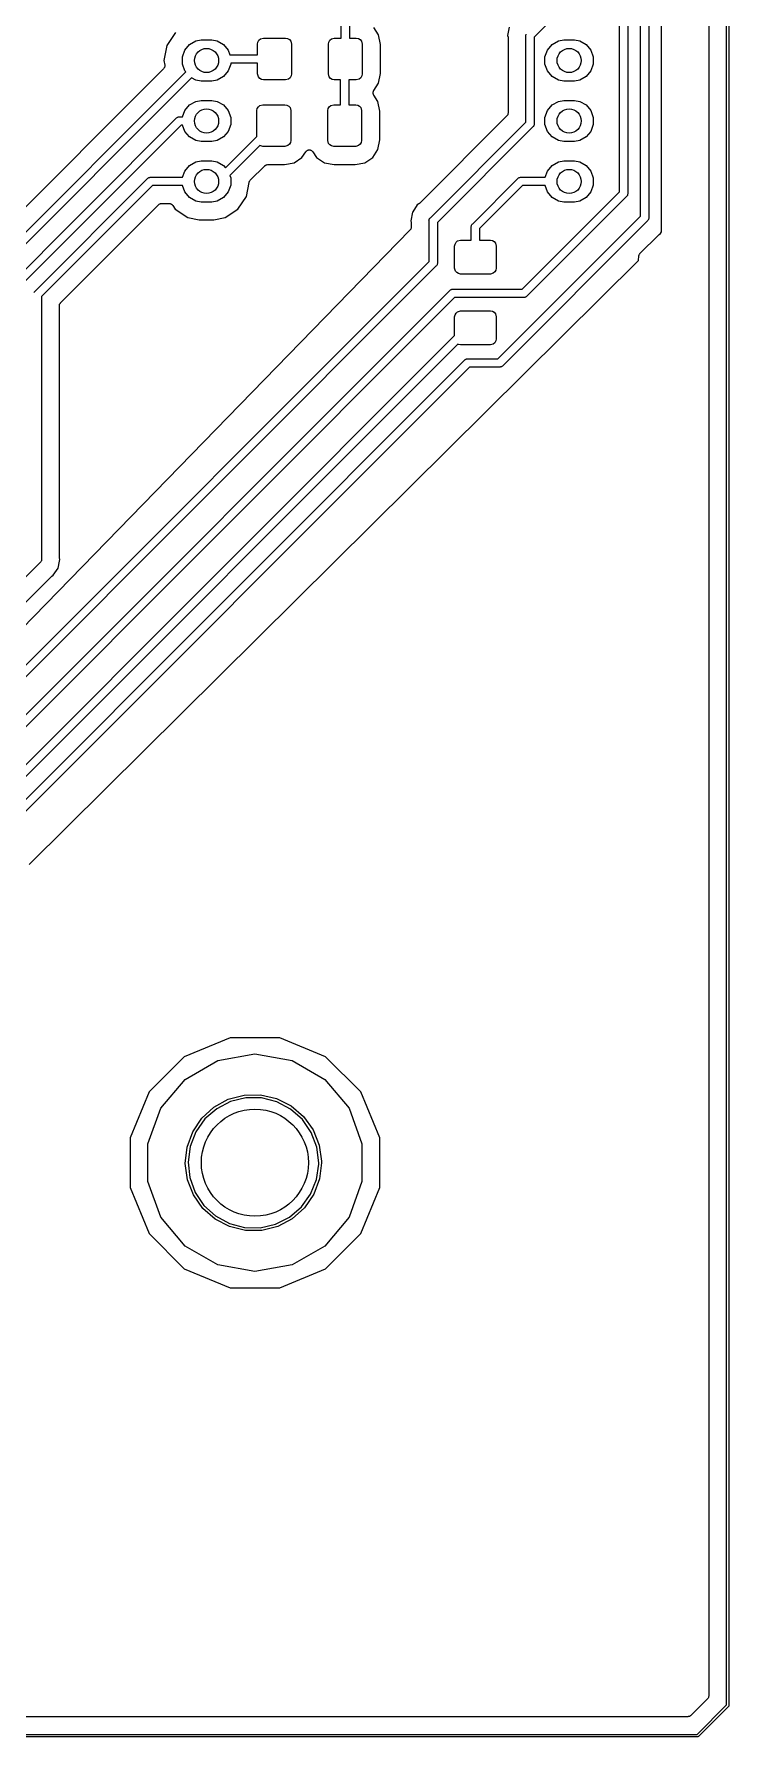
# Model space of a CAD drawing. Extents: x 81 to 161, y -172 to -32.
# Drawn here: x 132.2 to 161.4, y -172.1 to -100.6 of the extents above; entities that cross this region are included whole.
import ezdxf

# ---------------------------------------------------------------- set-up
doc = ezdxf.new("R2010")
doc.units = 0
doc.header["$MEASUREMENT"] = 0
doc.layers.add('BLACK', color=7, linetype='CONTINUOUS')

msp = doc.modelspace()

# ---------------------------------------------------------------- linework, layer by layer
at = {"layer": 'BLACK', "linetype": 'CONTINUOUS'}
for p, q in [((161.304, -170.794), (161.303, -33.2312)), ((161.403, -33.2127), (161.403, -170.813)), ((160.553, -33.6144), (160.554, -170.411)), ((158.575, -108.927), (158.575, -81.2932)), ((157.686, -108.259), (157.686, -81.9621)), ((158.036, -81.8972), (158.036, -108.323)), ((157.147, -88.6282), (157.147, -107.307)), ((156.797, -107.243), (156.797, -88.6931)), ((145.103, -100.788), (145.104, -99.7445)), ((145.453, -99.7445), (145.453, -100.788)), ((154.058, -99.9098), (153.22, -100.748)), ((138.137, -100.554), (137.774, -101.097)), ((141.649, -100.878), (141.716, -100.822)), ((141.716, -100.822), (141.841, -100.788)), ((141.841, -100.788), (142.766, -100.788)), ((142.766, -100.788), (142.852, -100.804)), ((142.852, -100.804), (142.927, -100.847)), ((144.624, -100.878), (144.691, -100.822)), ((144.691, -100.822), (144.816, -100.788)), ((144.816, -100.788), (145.103, -100.788)), ((145.453, -100.788), (145.741, -100.788)), ((145.741, -100.788), (145.827, -100.804)), ((145.827, -100.804), (145.902, -100.847)), ((146.678, -100.65), (146.474, -100.344)), ((146.759, -101.056), (146.678, -100.65)), ((152.172, -100.321), (152.102, -100.676)), ((152.102, -100.676), (152.117, -100.75)), ((152.117, -100.75), (152.117, -100.767)), ((152.117, -100.767), (152.12, -100.784)), ((152.12, -100.784), (152.12, -103.928)), ((152.868, -100.66), (152.874, -100.638)), ((152.87, -100.683), (152.868, -100.66)), ((152.87, -104.312), (152.87, -100.683)), ((152.874, -100.638), (152.878, -100.615)), ((153.22, -100.748), (153.22, -104.376)), ((137.774, -101.097), (137.648, -101.727)), ((138.43, -101.575), (138.534, -101.289)), ((138.534, -101.289), (138.73, -101.055)), ((138.73, -101.055), (138.994, -100.903)), ((138.994, -100.903), (139.218, -100.863)), ((139.218, -100.863), (139.674, -100.863)), ((139.674, -100.863), (139.898, -100.903)), ((139.898, -100.903), (140.162, -101.055)), ((140.162, -101.055), (140.358, -101.289)), ((140.358, -101.289), (140.431, -101.489)), ((140.431, -101.489), (141.591, -101.489)), ((141.591, -101.038), (141.606, -100.953)), ((141.591, -101.489), (141.591, -101.038)), ((141.606, -100.953), (141.649, -100.878)), ((142.927, -100.847), (142.983, -100.913)), ((142.983, -100.913), (143.016, -101.038)), ((143.016, -101.038), (143.016, -102.288)), ((144.566, -101.038), (144.581, -100.953)), ((144.566, -102.288), (144.566, -101.038)), ((144.581, -100.953), (144.624, -100.878)), ((145.902, -100.847), (145.958, -100.913)), ((145.958, -100.913), (145.991, -101.038)), ((145.991, -101.038), (145.991, -102.288)), ((146.759, -102.271), (146.759, -101.056)), ((153.67, -101.575), (153.774, -101.289)), ((153.774, -101.289), (153.97, -101.055)), ((153.97, -101.055), (154.234, -100.903)), ((154.234, -100.903), (154.458, -100.863)), ((154.458, -100.863), (154.914, -100.863)), ((154.914, -100.863), (155.138, -100.903)), ((155.138, -100.903), (155.402, -101.055)), ((155.402, -101.055), (155.598, -101.289)), ((155.598, -101.289), (155.702, -101.575)), ((137.638, -102.074), (127.81, -111.902)), ((128.07, -112.704), (138.568, -102.205)), ((137.652, -102.054), (137.638, -102.074)), ((137.648, -101.727), (137.686, -101.916)), ((137.668, -102.035), (137.652, -102.054)), ((137.67, -102.029), (137.668, -102.035)), ((137.673, -102.024), (137.67, -102.029)), ((137.679, -102.001), (137.673, -102.024)), ((137.687, -101.977), (137.679, -102.001)), ((137.686, -101.916), (137.687, -101.941)), ((137.687, -101.941), (137.689, -101.966)), ((137.689, -101.966), (137.687, -101.971)), ((137.687, -101.971), (137.687, -101.977)), ((138.43, -101.879), (138.43, -101.575)), ((138.534, -102.165), (138.43, -101.879)), ((138.568, -102.205), (138.534, -102.165)), ((140.358, -102.165), (140.162, -102.399)), ((140.462, -101.879), (140.358, -102.165)), ((141.591, -101.838), (140.462, -101.838)), ((140.462, -101.838), (140.462, -101.879)), ((141.591, -102.288), (141.591, -101.838)), ((146.678, -102.677), (146.759, -102.271)), ((153.67, -101.879), (153.67, -101.575)), ((153.774, -102.165), (153.67, -101.879)), ((153.97, -102.399), (153.774, -102.165)), ((155.598, -102.165), (155.402, -102.399)), ((155.702, -101.879), (155.598, -102.165)), ((155.702, -101.575), (155.702, -101.879)), ((138.818, -102.45), (128.271, -112.997)), ((138.994, -102.551), (138.818, -102.45)), ((139.218, -102.591), (138.994, -102.551)), ((139.674, -102.591), (139.218, -102.591)), ((139.898, -102.551), (139.674, -102.591)), ((140.162, -102.399), (139.898, -102.551)), ((141.624, -102.413), (141.591, -102.288)), ((141.68, -102.48), (141.624, -102.413)), ((141.755, -102.523), (141.68, -102.48)), ((141.841, -102.538), (141.755, -102.523)), ((142.766, -102.538), (141.841, -102.538)), ((142.891, -102.505), (142.766, -102.538)), ((142.958, -102.449), (142.891, -102.505)), ((143.001, -102.374), (142.958, -102.449)), ((143.016, -102.288), (143.001, -102.374)), ((144.599, -102.413), (144.566, -102.288)), ((144.655, -102.48), (144.599, -102.413)), ((144.73, -102.523), (144.655, -102.48)), ((144.816, -102.538), (144.73, -102.523)), ((145.077, -102.538), (144.816, -102.538)), ((145.076, -103.582), (145.077, -102.538)), ((145.741, -102.538), (145.427, -102.538)), ((145.427, -102.538), (145.427, -103.582)), ((145.866, -102.505), (145.741, -102.538)), ((145.933, -102.449), (145.866, -102.505)), ((145.976, -102.374), (145.933, -102.449)), ((145.991, -102.288), (145.976, -102.374)), ((146.469, -102.994), (146.474, -102.983)), ((146.474, -102.983), (146.678, -102.677)), ((154.234, -102.551), (153.97, -102.399)), ((154.458, -102.591), (154.234, -102.551)), ((154.914, -102.591), (154.458, -102.591)), ((155.138, -102.551), (154.914, -102.591)), ((155.402, -102.399), (155.138, -102.551)), ((138.534, -103.829), (138.73, -103.595)), ((138.73, -103.595), (138.994, -103.443)), ((138.994, -103.443), (139.218, -103.403)), ((139.218, -103.403), (139.674, -103.403)), ((139.674, -103.403), (139.898, -103.443)), ((139.898, -103.443), (140.162, -103.595)), ((140.162, -103.595), (140.358, -103.829)), ((141.579, -103.747), (141.622, -103.672)), ((141.622, -103.672), (141.689, -103.616)), ((141.689, -103.616), (141.814, -103.582)), ((141.814, -103.582), (142.739, -103.582)), ((142.739, -103.582), (142.825, -103.598)), ((142.825, -103.598), (142.9, -103.641)), ((142.9, -103.641), (142.956, -103.707)), ((144.554, -103.747), (144.597, -103.672)), ((144.597, -103.672), (144.664, -103.616)), ((144.664, -103.616), (144.789, -103.582)), ((144.789, -103.582), (145.076, -103.582)), ((145.427, -103.582), (145.714, -103.582)), ((145.714, -103.582), (145.8, -103.598)), ((145.8, -103.598), (145.875, -103.641)), ((145.875, -103.641), (145.931, -103.707)), ((146.445, -103.062), (146.448, -103.051)), ((146.446, -103.081), (146.445, -103.062)), ((146.445, -103.1), (146.446, -103.081)), ((146.448, -103.111), (146.445, -103.1)), ((146.448, -103.051), (146.449, -103.039)), ((146.449, -103.122), (146.448, -103.111)), ((146.449, -103.039), (146.457, -103.022)), ((146.457, -103.14), (146.449, -103.122)), ((146.457, -103.022), (146.462, -103.003)), ((146.462, -103.158), (146.457, -103.14)), ((146.462, -103.003), (146.469, -102.994)), ((146.469, -103.167), (146.462, -103.158)), ((146.474, -103.178), (146.469, -103.167)), ((146.651, -103.444), (146.474, -103.178)), ((146.732, -103.85), (146.651, -103.444)), ((153.774, -103.829), (153.97, -103.595)), ((153.97, -103.595), (154.234, -103.443)), ((154.234, -103.443), (154.458, -103.403)), ((154.458, -103.403), (154.914, -103.403)), ((154.914, -103.403), (155.138, -103.443)), ((155.138, -103.443), (155.402, -103.595)), ((155.402, -103.595), (155.598, -103.829)), ((130.655, -111.667), (138.174, -104.149)), ((138.174, -104.149), (138.189, -104.131)), ((138.189, -104.131), (138.209, -104.119)), ((138.209, -104.119), (138.228, -104.106)), ((138.228, -104.106), (138.235, -104.104)), ((138.235, -104.104), (138.242, -104.1)), ((138.242, -104.1), (138.265, -104.096)), ((138.265, -104.096), (138.288, -104.09)), ((138.288, -104.09), (138.311, -104.092)), ((138.311, -104.092), (138.438, -104.092)), ((138.438, -104.092), (138.534, -103.829)), ((140.358, -103.829), (140.462, -104.115)), ((140.462, -104.419), (140.358, -104.705)), ((140.462, -104.115), (140.462, -104.419)), ((141.564, -103.832), (141.579, -103.747)), ((141.564, -104.923), (141.564, -103.832)), ((142.956, -103.707), (142.989, -103.832)), ((142.989, -103.832), (142.989, -105.082)), ((144.539, -103.832), (144.554, -103.747)), ((144.539, -105.082), (144.539, -103.832)), ((145.931, -103.707), (145.964, -103.832)), ((145.964, -103.832), (145.964, -105.082)), ((146.732, -105.065), (146.732, -103.85)), ((152.069, -104.052), (148.394, -107.727)), ((148.853, -108.329), (152.87, -104.312)), ((152.073, -104.046), (152.069, -104.052)), ((152.079, -104.041), (152.073, -104.046)), ((152.09, -104.021), (152.079, -104.041)), ((152.104, -104.002), (152.09, -104.021)), ((152.106, -103.995), (152.104, -104.002)), ((152.109, -103.988), (152.106, -103.995)), ((152.113, -103.966), (152.109, -103.988)), ((152.119, -103.944), (152.113, -103.966)), ((152.12, -103.928), (152.119, -103.936)), ((152.119, -103.936), (152.119, -103.944)), ((153.222, -104.399), (153.216, -104.422)), ((153.22, -104.376), (153.222, -104.399)), ((153.67, -104.115), (153.774, -103.829)), ((153.67, -104.419), (153.67, -104.115)), ((153.774, -104.705), (153.67, -104.419)), ((155.598, -103.829), (155.702, -104.115)), ((155.702, -104.419), (155.598, -104.705)), ((155.702, -104.115), (155.702, -104.419)), ((138.375, -104.442), (130.948, -111.869)), ((138.438, -104.442), (138.375, -104.442)), ((138.534, -104.705), (138.438, -104.442)), ((138.73, -104.939), (138.534, -104.705)), ((138.994, -105.091), (138.73, -104.939)), ((139.218, -105.131), (138.994, -105.091)), ((139.674, -105.131), (139.218, -105.131)), ((139.898, -105.091), (139.674, -105.131)), ((140.162, -104.939), (139.898, -105.091)), ((140.358, -104.705), (140.162, -104.939)), ((140.248, -106.238), (141.564, -104.923)), ((142.989, -105.082), (142.974, -105.168)), ((144.572, -105.207), (144.539, -105.082)), ((145.964, -105.082), (145.949, -105.168)), ((146.651, -105.471), (146.732, -105.065)), ((153.163, -104.513), (149.146, -108.53)), ((153.181, -104.498), (153.163, -104.513)), ((153.193, -104.478), (153.181, -104.498)), ((153.206, -104.459), (153.193, -104.478)), ((153.208, -104.452), (153.206, -104.459)), ((153.212, -104.445), (153.208, -104.452)), ((153.216, -104.422), (153.212, -104.445)), ((153.97, -104.939), (153.774, -104.705)), ((154.234, -105.091), (153.97, -104.939)), ((154.458, -105.131), (154.234, -105.091)), ((154.914, -105.131), (154.458, -105.131)), ((155.138, -105.091), (154.914, -105.131)), ((155.402, -104.939), (155.138, -105.091)), ((155.598, -104.705), (155.402, -104.939)), ((141.688, -105.294), (140.426, -106.556)), ((141.728, -105.317), (141.688, -105.294)), ((141.814, -105.332), (141.728, -105.317)), ((142.739, -105.332), (141.814, -105.332)), ((142.864, -105.299), (142.739, -105.332)), ((142.931, -105.243), (142.864, -105.299)), ((142.974, -105.168), (142.931, -105.243)), ((143.127, -106.02), (143.456, -105.8)), ((143.456, -105.8), (143.618, -105.558)), ((143.618, -105.558), (143.632, -105.544)), ((143.632, -105.544), (143.643, -105.528)), ((143.643, -105.528), (143.653, -105.522)), ((143.653, -105.522), (143.661, -105.514)), ((143.661, -105.514), (143.678, -105.505)), ((143.678, -105.505), (143.694, -105.495)), ((143.694, -105.495), (143.705, -105.492)), ((143.705, -105.492), (143.715, -105.487)), ((143.715, -105.487), (143.734, -105.485)), ((143.734, -105.485), (143.753, -105.48)), ((143.753, -105.48), (143.764, -105.481)), ((143.764, -105.481), (143.775, -105.48)), ((143.775, -105.48), (143.794, -105.485)), ((143.794, -105.485), (143.813, -105.487)), ((143.813, -105.487), (143.823, -105.492)), ((143.823, -105.492), (143.834, -105.495)), ((143.834, -105.495), (143.85, -105.505)), ((143.85, -105.505), (143.867, -105.514)), ((143.867, -105.514), (143.875, -105.522)), ((143.875, -105.522), (143.885, -105.528)), ((143.885, -105.528), (143.896, -105.544)), ((143.896, -105.544), (143.91, -105.558)), ((143.91, -105.558), (144.072, -105.8)), ((144.072, -105.8), (144.401, -106.02)), ((144.628, -105.274), (144.572, -105.207)), ((144.703, -105.317), (144.628, -105.274)), ((144.789, -105.332), (144.703, -105.317)), ((145.714, -105.332), (144.789, -105.332)), ((145.839, -105.299), (145.714, -105.332)), ((145.906, -105.243), (145.839, -105.299)), ((145.949, -105.168), (145.906, -105.243)), ((146.102, -106.02), (146.431, -105.8)), ((146.431, -105.8), (146.651, -105.471)), ((138.438, -106.632), (138.534, -106.369)), ((138.534, -106.369), (138.73, -106.135)), ((138.73, -106.135), (138.994, -105.983)), ((138.994, -105.983), (139.218, -105.943)), ((139.218, -105.943), (139.674, -105.943)), ((139.674, -105.943), (139.898, -105.983)), ((139.898, -105.983), (140.162, -106.135)), ((140.162, -106.135), (140.248, -106.238)), ((140.426, -106.556), (140.462, -106.655)), ((141.283, -106.759), (141.89, -106.152)), ((141.89, -106.152), (141.897, -106.147)), ((141.897, -106.147), (141.902, -106.142)), ((141.902, -106.142), (141.921, -106.13)), ((141.921, -106.13), (141.94, -106.117)), ((141.94, -106.117), (141.947, -106.115)), ((141.947, -106.115), (141.954, -106.111)), ((141.954, -106.111), (141.977, -106.107)), ((141.977, -106.107), (141.999, -106.101)), ((141.999, -106.101), (142.006, -106.102)), ((142.006, -106.102), (142.014, -106.101)), ((142.014, -106.101), (142.722, -106.101)), ((142.722, -106.101), (143.127, -106.02)), ((144.401, -106.02), (144.806, -106.101)), ((144.806, -106.101), (145.697, -106.101)), ((145.697, -106.101), (146.102, -106.02)), ((153.678, -106.632), (153.774, -106.369)), ((153.774, -106.369), (153.97, -106.135)), ((153.97, -106.135), (154.234, -105.983)), ((154.234, -105.983), (154.458, -105.943)), ((154.458, -105.943), (154.914, -105.943)), ((154.914, -105.943), (155.138, -105.983)), ((155.138, -105.983), (155.402, -106.135)), ((155.402, -106.135), (155.598, -106.369)), ((155.598, -106.369), (155.702, -106.655)), ((132.216, -111.44), (136.967, -106.689)), ((137.169, -106.982), (132.509, -111.642)), ((136.967, -106.689), (136.982, -106.671)), ((136.982, -106.671), (137.002, -106.659)), ((137.002, -106.659), (137.021, -106.646)), ((137.021, -106.646), (137.029, -106.644)), ((137.029, -106.644), (137.036, -106.64)), ((137.036, -106.64), (137.059, -106.636)), ((137.059, -106.636), (137.081, -106.63)), ((137.081, -106.63), (137.104, -106.632)), ((137.104, -106.632), (138.438, -106.632)), ((138.438, -106.982), (137.169, -106.982)), ((138.534, -107.245), (138.438, -106.982)), ((138.73, -107.479), (138.534, -107.245)), ((140.358, -107.245), (140.162, -107.479)), ((140.462, -106.959), (140.358, -107.245)), ((140.462, -106.655), (140.462, -106.959)), ((141.118, -107.437), (141.235, -106.849)), ((141.235, -106.849), (141.243, -106.829)), ((141.243, -106.829), (141.248, -106.809)), ((141.248, -106.809), (141.254, -106.801)), ((141.254, -106.801), (141.257, -106.792)), ((141.257, -106.792), (141.271, -106.776)), ((141.271, -106.776), (141.283, -106.759)), ((150.631, -108.583), (152.525, -106.689)), ((152.726, -106.982), (150.924, -108.784)), ((152.525, -106.689), (152.54, -106.671)), ((152.54, -106.671), (152.56, -106.659)), ((152.56, -106.659), (152.579, -106.646)), ((152.579, -106.646), (152.586, -106.644)), ((152.586, -106.644), (152.593, -106.64)), ((152.593, -106.64), (152.616, -106.636)), ((152.616, -106.636), (152.639, -106.63)), ((152.639, -106.63), (152.662, -106.632)), ((152.662, -106.632), (153.678, -106.632)), ((152.709, -111.331), (156.797, -107.243)), ((153.678, -106.982), (152.726, -106.982)), ((153.774, -107.245), (153.678, -106.982)), ((153.97, -107.479), (153.774, -107.245)), ((155.598, -107.245), (155.402, -107.479)), ((155.702, -106.959), (155.598, -107.245)), ((155.702, -106.655), (155.702, -106.959)), ((133.31, -111.901), (137.428, -107.783)), ((137.428, -107.783), (137.435, -107.779)), ((137.435, -107.779), (137.44, -107.773)), ((137.44, -107.773), (137.459, -107.762)), ((137.459, -107.762), (137.478, -107.748)), ((137.478, -107.748), (137.486, -107.746)), ((137.486, -107.746), (137.492, -107.743)), ((137.492, -107.743), (137.515, -107.739)), ((137.515, -107.739), (137.537, -107.733)), ((137.537, -107.733), (137.545, -107.733)), ((137.545, -107.733), (137.552, -107.732)), ((137.552, -107.732), (137.877, -107.732)), ((137.877, -107.732), (137.902, -107.736)), ((137.902, -107.736), (137.926, -107.739)), ((137.926, -107.739), (137.932, -107.742)), ((137.932, -107.742), (137.937, -107.743)), ((137.937, -107.743), (137.959, -107.755)), ((137.959, -107.755), (137.981, -107.766)), ((137.981, -107.766), (137.985, -107.77)), ((137.985, -107.77), (137.99, -107.773)), ((137.99, -107.773), (138.006, -107.792)), ((138.006, -107.792), (138.023, -107.81)), ((138.023, -107.81), (138.13, -107.97)), ((138.13, -107.97), (138.664, -108.327)), ((138.994, -107.631), (138.73, -107.479)), ((139.218, -107.671), (138.994, -107.631)), ((139.674, -107.671), (139.218, -107.671)), ((139.898, -107.631), (139.674, -107.671)), ((140.162, -107.479), (139.898, -107.631)), ((140.228, -108.327), (140.762, -107.97)), ((140.762, -107.97), (141.118, -107.437)), ((148.304, -107.791), (148.112, -108.078)), ((148.367, -107.749), (148.304, -107.791)), ((148.379, -107.737), (148.367, -107.749)), ((148.394, -107.727), (148.379, -107.737)), ((157.09, -107.444), (152.91, -111.624)), ((154.234, -107.631), (153.97, -107.479)), ((154.458, -107.671), (154.234, -107.631)), ((154.914, -107.671), (154.458, -107.671)), ((155.138, -107.631), (154.914, -107.671)), ((155.402, -107.479), (155.138, -107.631)), ((157.108, -107.429), (157.09, -107.444)), ((157.12, -107.409), (157.108, -107.429)), ((157.133, -107.39), (157.12, -107.409)), ((157.135, -107.383), (157.133, -107.39)), ((157.139, -107.376), (157.135, -107.383)), ((157.143, -107.353), (157.139, -107.376)), ((157.149, -107.33), (157.143, -107.353)), ((157.147, -107.307), (157.149, -107.33)), ((138.664, -108.327), (139.135, -108.421)), ((139.135, -108.421), (139.757, -108.421)), ((139.757, -108.421), (140.228, -108.327)), ((148.1, -108.097), (148.028, -108.458)), ((148.028, -108.458), (148.043, -108.532)), ((148.043, -108.532), (148.043, -108.549)), ((148.043, -108.549), (148.046, -108.566)), ((148.046, -108.566), (148.046, -108.735)), ((148.112, -108.078), (148.1, -108.097)), ((148.112, -108.078), (148.112, -108.078)), ((148.794, -108.443), (148.8, -108.42)), ((148.796, -108.466), (148.794, -108.443)), ((148.796, -110.164), (148.796, -108.466)), ((148.8, -108.42), (148.804, -108.397)), ((148.804, -108.397), (148.808, -108.39)), ((148.808, -108.39), (148.81, -108.383)), ((148.81, -108.383), (148.823, -108.364)), ((148.823, -108.364), (148.835, -108.344)), ((148.835, -108.344), (148.853, -108.329)), ((149.146, -108.53), (149.146, -110.228)), ((150.572, -108.697), (150.578, -108.674)), ((150.574, -108.72), (150.572, -108.697)), ((150.578, -108.674), (150.582, -108.651)), ((150.582, -108.651), (150.586, -108.644)), ((150.586, -108.644), (150.588, -108.637)), ((150.588, -108.637), (150.601, -108.618)), ((150.601, -108.618), (150.613, -108.598)), ((150.613, -108.598), (150.631, -108.583)), ((151.693, -114.252), (157.686, -108.259)), ((157.979, -108.46), (151.894, -114.545)), ((157.997, -108.445), (157.979, -108.46)), ((158.009, -108.425), (157.997, -108.445)), ((158.022, -108.406), (158.009, -108.425)), ((158.024, -108.399), (158.022, -108.406)), ((158.028, -108.392), (158.024, -108.399)), ((158.032, -108.369), (158.028, -108.392)), ((158.038, -108.346), (158.032, -108.369)), ((158.036, -108.323), (158.038, -108.346)), ((147.996, -108.857), (126.431, -130.975)), ((148, -108.851), (147.996, -108.857)), ((148.005, -108.847), (148, -108.851)), ((148.017, -108.826), (148.005, -108.847)), ((148.031, -108.807), (148.017, -108.826)), ((148.032, -108.8), (148.031, -108.807)), ((148.035, -108.795), (148.032, -108.8)), ((148.04, -108.771), (148.035, -108.795)), ((148.046, -108.748), (148.04, -108.771)), ((148.046, -108.735), (148.045, -108.741)), ((148.045, -108.741), (148.046, -108.748)), ((149.889, -109.434), (149.932, -109.359)), ((149.932, -109.359), (149.999, -109.303)), ((149.999, -109.303), (150.124, -109.269)), ((150.124, -109.269), (150.574, -109.269)), ((150.574, -109.269), (150.574, -108.72)), ((150.924, -108.784), (150.924, -109.269)), ((150.924, -109.269), (151.374, -109.269)), ((151.374, -109.269), (151.46, -109.285)), ((151.46, -109.285), (151.535, -109.328)), ((151.535, -109.328), (151.591, -109.394)), ((151.591, -109.394), (151.624, -109.519)), ((157.662, -109.838), (158.438, -109.062)), ((158.438, -109.062), (158.453, -109.052)), ((158.453, -109.052), (158.465, -109.04)), ((158.465, -109.04), (158.528, -108.998)), ((158.528, -108.998), (158.575, -108.927)), ((131.988, -135.495), (157.595, -110.121)), ((149.874, -109.519), (149.889, -109.434)), ((149.874, -110.444), (149.874, -109.519)), ((151.624, -109.519), (151.624, -110.444)), ((157.595, -110.121), (157.604, -110.107)), ((157.604, -110.107), (157.607, -110.093)), ((157.607, -110.093), (157.611, -109.957)), ((157.611, -109.957), (157.612, -109.952)), ((157.612, -109.946), (157.618, -109.922)), ((157.612, -109.952), (157.612, -109.946)), ((157.618, -109.922), (157.623, -109.897)), ((157.623, -109.897), (157.626, -109.893)), ((157.626, -109.893), (157.628, -109.888)), ((157.628, -109.888), (157.642, -109.867)), ((157.642, -109.867), (157.655, -109.845)), ((157.655, -109.845), (157.659, -109.842)), ((157.659, -109.842), (157.662, -109.838)), ((127.182, -131.778), (148.796, -110.164)), ((149.089, -110.365), (127.383, -132.071)), ((149.107, -110.35), (149.089, -110.365)), ((149.119, -110.33), (149.107, -110.35)), ((149.132, -110.311), (149.119, -110.33)), ((149.134, -110.304), (149.132, -110.311)), ((149.138, -110.297), (149.134, -110.304)), ((149.142, -110.274), (149.138, -110.297)), ((149.148, -110.251), (149.142, -110.274)), ((149.146, -110.228), (149.148, -110.251)), ((149.907, -110.569), (149.874, -110.444)), ((149.963, -110.636), (149.907, -110.569)), ((150.038, -110.679), (149.963, -110.636)), ((150.124, -110.694), (150.038, -110.679)), ((151.374, -110.694), (150.124, -110.694)), ((151.499, -110.661), (151.374, -110.694)), ((151.566, -110.605), (151.499, -110.661)), ((151.609, -110.53), (151.566, -110.605)), ((151.624, -110.444), (151.609, -110.53)), ((128.477, -132.578), (149.667, -111.388)), ((132.186, -111.475), (132.198, -111.455)), ((132.198, -111.455), (132.216, -111.44)), ((149.667, -111.388), (149.682, -111.37)), ((149.682, -111.37), (149.702, -111.358)), ((149.702, -111.358), (149.721, -111.345)), ((149.721, -111.345), (149.729, -111.343)), ((149.729, -111.343), (149.736, -111.339)), ((149.736, -111.339), (149.759, -111.335)), ((149.759, -111.335), (149.781, -111.329)), ((149.781, -111.329), (149.804, -111.331)), ((149.804, -111.331), (152.709, -111.331)), ((149.869, -111.681), (128.679, -132.871)), ((132.509, -111.642), (132.509, -122.674)), ((133.259, -112.025), (133.26, -112.018)), ((133.259, -122.574), (133.259, -112.025)), ((133.26, -112.01), (133.266, -111.988)), ((133.26, -112.018), (133.26, -112.01)), ((133.266, -111.988), (133.27, -111.965)), ((133.27, -111.965), (133.273, -111.959)), ((133.273, -111.959), (133.275, -111.951)), ((133.275, -111.951), (133.289, -111.932)), ((133.289, -111.932), (133.3, -111.913)), ((133.3, -111.913), (133.306, -111.908)), ((133.306, -111.908), (133.31, -111.901)), ((152.773, -111.681), (149.869, -111.681)), ((149.932, -112.334), (149.999, -112.278)), ((149.999, -112.278), (150.124, -112.244)), ((150.124, -112.244), (151.374, -112.244)), ((151.374, -112.244), (151.46, -112.26)), ((151.46, -112.26), (151.535, -112.303)), ((152.796, -111.683), (152.773, -111.681)), ((152.819, -111.677), (152.796, -111.683)), ((152.842, -111.673), (152.819, -111.677)), ((152.849, -111.669), (152.842, -111.673)), ((152.856, -111.667), (152.849, -111.669)), ((152.875, -111.654), (152.856, -111.667)), ((152.895, -111.642), (152.875, -111.654)), ((152.91, -111.624), (152.895, -111.642)), ((149.874, -112.494), (149.889, -112.409)), ((149.874, -113.277), (149.874, -112.494)), ((149.889, -112.409), (149.932, -112.334)), ((151.535, -112.303), (151.591, -112.369)), ((151.591, -112.369), (151.624, -112.494)), ((151.624, -112.494), (151.624, -113.419)), ((129.595, -133.556), (149.874, -113.277)), ((150.008, -113.637), (129.796, -133.849)), ((150.038, -113.654), (150.008, -113.637)), ((150.124, -113.669), (150.038, -113.654)), ((151.374, -113.669), (150.124, -113.669)), ((151.499, -113.636), (151.374, -113.669)), ((151.566, -113.58), (151.499, -113.636)), ((151.609, -113.505), (151.566, -113.58)), ((151.624, -113.419), (151.609, -113.505)), ((129.272, -135.327), (150.29, -114.309)), ((150.29, -114.309), (150.305, -114.291)), ((150.305, -114.291), (150.325, -114.279)), ((150.325, -114.279), (150.344, -114.266)), ((150.344, -114.266), (150.352, -114.264)), ((150.352, -114.264), (150.359, -114.26)), ((150.359, -114.26), (150.382, -114.256)), ((150.382, -114.256), (150.404, -114.25)), ((150.404, -114.25), (150.427, -114.252)), ((150.427, -114.252), (151.693, -114.252)), ((150.492, -114.602), (129.565, -135.529)), ((151.757, -114.602), (150.492, -114.602)), ((151.78, -114.604), (151.757, -114.602)), ((151.803, -114.598), (151.78, -114.604)), ((151.826, -114.594), (151.803, -114.598)), ((151.833, -114.59), (151.826, -114.594)), ((151.84, -114.588), (151.833, -114.59)), ((151.859, -114.575), (151.84, -114.588)), ((151.879, -114.563), (151.859, -114.575)), ((151.894, -114.545), (151.879, -114.563)), ((132.452, -122.811), (128.399, -126.864)), ((132.47, -122.796), (132.452, -122.811)), ((132.482, -122.776), (132.47, -122.796)), ((132.495, -122.757), (132.482, -122.776)), ((132.497, -122.75), (132.495, -122.757)), ((132.501, -122.743), (132.497, -122.75)), ((132.505, -122.72), (132.501, -122.743)), ((132.511, -122.697), (132.505, -122.72)), ((132.509, -122.674), (132.511, -122.697)), ((133.205, -123.043), (133.262, -122.756)), ((133.262, -122.591), (133.259, -122.574)), ((133.262, -122.608), (133.262, -122.591)), ((133.277, -122.682), (133.262, -122.608)), ((133.262, -122.756), (133.277, -122.682)), ((129.001, -127.323), (132.911, -123.413)), ((132.911, -123.413), (132.926, -123.403)), ((132.926, -123.403), (132.938, -123.391)), ((132.938, -123.391), (133.001, -123.349)), ((133.001, -123.349), (133.205, -123.043)), ((140.434, -142.768), (138.504, -143.568)), ((142.522, -142.768), (140.434, -142.768)), ((144.452, -143.568), (142.522, -142.768)), ((138.504, -143.568), (137.027, -145.045)), ((138.541, -144.518), (139.915, -143.725)), ((139.915, -143.725), (141.478, -143.449)), ((141.478, -143.449), (143.041, -143.725)), ((143.041, -143.725), (144.415, -144.518)), ((145.929, -145.045), (144.452, -143.568)), ((137.027, -145.045), (136.228, -146.974)), ((137.521, -145.734), (138.541, -144.518)), ((140.36, -145.356), (141.026, -145.181)), ((141.026, -145.181), (141.714, -145.17)), ((141.714, -145.17), (142.385, -145.324)), ((144.415, -144.518), (145.435, -145.734)), ((146.728, -146.974), (145.929, -145.045)), ((136.978, -147.225), (137.521, -145.734)), ((139.246, -146.147), (139.755, -145.684)), ((139.872, -145.749), (139.375, -146.182)), ((139.755, -145.684), (140.36, -145.356)), ((140.458, -145.447), (139.872, -145.749)), ((141.099, -145.293), (140.458, -145.447)), ((141.758, -145.296), (141.099, -145.293)), ((142.398, -145.457), (141.758, -145.296)), ((142.385, -145.324), (142.999, -145.633)), ((142.981, -145.765), (142.398, -145.457)), ((143.473, -146.204), (142.981, -145.765)), ((142.999, -145.633), (143.523, -146.08)), ((145.435, -145.734), (145.978, -147.225)), ((138.863, -146.718), (139.246, -146.147)), ((139.375, -146.182), (138.996, -146.722)), ((143.846, -146.747), (143.473, -146.204)), ((143.523, -146.08), (143.924, -146.639)), ((136.228, -146.974), (136.228, -149.063)), ((136.978, -148.812), (136.978, -147.225)), ((138.626, -147.365), (138.863, -146.718)), ((138.996, -146.722), (138.757, -147.336)), ((144.079, -147.364), (143.846, -146.747)), ((143.924, -146.639), (144.181, -147.277)), ((144.181, -147.277), (144.278, -147.959)), ((145.978, -147.225), (145.978, -148.812)), ((146.728, -149.063), (146.728, -146.974)), ((138.551, -148.048), (138.626, -147.365)), ((138.757, -147.336), (138.671, -147.99)), ((138.671, -147.99), (138.743, -148.645)), ((144.159, -148.018), (144.079, -147.364)), ((144.158, -148.076), (144.159, -148.018)), ((144.278, -148.018), (144.196, -148.702)), ((144.278, -147.959), (144.278, -148.018)), ((138.64, -148.731), (138.551, -148.048)), ((138.89, -149.372), (138.64, -148.731)), ((138.743, -148.645), (138.97, -149.264)), ((143.819, -149.34), (144.065, -148.729)), ((144.196, -148.702), (143.953, -149.345)), ((144.065, -148.729), (144.158, -148.076)), ((136.228, -149.063), (137.027, -150.992)), ((137.521, -150.303), (136.978, -148.812)), ((139.286, -149.935), (138.89, -149.372)), ((138.97, -149.264), (139.337, -149.811)), ((143.434, -149.876), (143.819, -149.34)), ((143.953, -149.345), (143.563, -149.912)), ((145.978, -148.812), (145.435, -150.303)), ((145.929, -150.992), (146.728, -149.063)), ((139.805, -150.387), (139.286, -149.935)), ((139.337, -149.811), (139.825, -150.255)), ((142.933, -150.304), (143.434, -149.876)), ((143.563, -149.912), (143.049, -150.37)), ((138.541, -151.519), (137.521, -150.303)), ((140.416, -150.703), (139.805, -150.387)), ((139.825, -150.255), (140.404, -150.57)), ((140.404, -150.57), (141.042, -150.737)), ((141.085, -150.864), (140.416, -150.703)), ((141.042, -150.737), (141.701, -150.747)), ((141.773, -150.86), (141.085, -150.864)), ((141.701, -150.747), (142.344, -150.6)), ((142.441, -150.692), (141.773, -150.86)), ((142.344, -150.6), (142.933, -150.304)), ((143.049, -150.37), (142.441, -150.692)), ((145.435, -150.303), (144.415, -151.519)), ((137.027, -150.992), (138.504, -152.469)), ((139.915, -152.312), (138.541, -151.519)), ((144.415, -151.519), (143.041, -152.312)), ((144.452, -152.469), (145.929, -150.992)), ((141.478, -152.588), (139.915, -152.312)), ((143.041, -152.312), (141.478, -152.588)), ((138.504, -152.469), (140.434, -153.268)), ((142.522, -153.268), (144.452, -152.469)), ((140.434, -153.268), (142.522, -153.268)), ((160.502, -170.535), (159.803, -171.234)), ((160.063, -172.035), (161.304, -170.794)), ((161.387, -170.852), (160.12, -172.119)), ((160.507, -170.529), (160.502, -170.535)), ((160.513, -170.524), (160.507, -170.529)), ((160.524, -170.504), (160.513, -170.524)), ((160.537, -170.485), (160.524, -170.504)), ((160.539, -170.478), (160.537, -170.485)), ((160.543, -170.471), (160.539, -170.478)), ((160.547, -170.448), (160.543, -170.471)), ((160.553, -170.426), (160.547, -170.448)), ((160.554, -170.411), (160.552, -170.419)), ((160.552, -170.419), (160.553, -170.426)), ((161.392, -170.848), (161.387, -170.852)), ((161.396, -170.842), (161.392, -170.848)), ((161.4, -170.836), (161.396, -170.842)), ((161.401, -170.832), (161.4, -170.834)), ((161.4, -170.834), (161.4, -170.836)), ((161.402, -170.826), (161.401, -170.832)), ((161.404, -170.819), (161.402, -170.826)), ((161.403, -170.813), (161.404, -170.819)), ((159.68, -171.285), (127.375, -171.285)), ((159.687, -171.284), (159.68, -171.285)), ((159.695, -171.284), (159.687, -171.284)), ((159.717, -171.278), (159.695, -171.284)), ((159.739, -171.274), (159.717, -171.278)), ((159.746, -171.271), (159.739, -171.274)), ((159.754, -171.269), (159.746, -171.271)), ((159.772, -171.255), (159.754, -171.269)), ((159.792, -171.244), (159.772, -171.255)), ((159.797, -171.238), (159.792, -171.244)), ((159.803, -171.234), (159.797, -171.238)), ((160.081, -172.135), (82.8062, -172.135)), ((82.8247, -172.035), (160.063, -172.035)), ((160.088, -172.136), (160.081, -172.135)), ((160.094, -172.134), (160.088, -172.136)), ((160.101, -172.133), (160.094, -172.134)), ((160.103, -172.132), (160.101, -172.133)), ((160.105, -172.131), (160.103, -172.132)), ((160.11, -172.127), (160.105, -172.131)), ((160.116, -172.124), (160.11, -172.127)), ((160.12, -172.119), (160.116, -172.124))]:
    msp.add_line(p, q, dxfattribs=at)
at = {"layer": 'BLACK'}
for centre, radius in [((139.446, -101.727), 0.508), ((139.446, -101.727), 0.508), ((154.686, -101.727), 0.508), ((154.686, -101.727), 0.508), ((139.446, -104.267), 0.508), ((139.446, -104.267), 0.508), ((154.686, -104.267), 0.508), ((154.686, -104.267), 0.508), ((139.446, -106.807), 0.508), ((139.446, -106.807), 0.508), ((154.686, -106.807), 0.508), ((154.686, -106.807), 0.508), ((141.478, -148.018), 2.25), ((141.478, -148.018), 2.25)]:
    msp.add_circle(centre, radius, dxfattribs=at)

doc.saveas('drawing.dxf')
